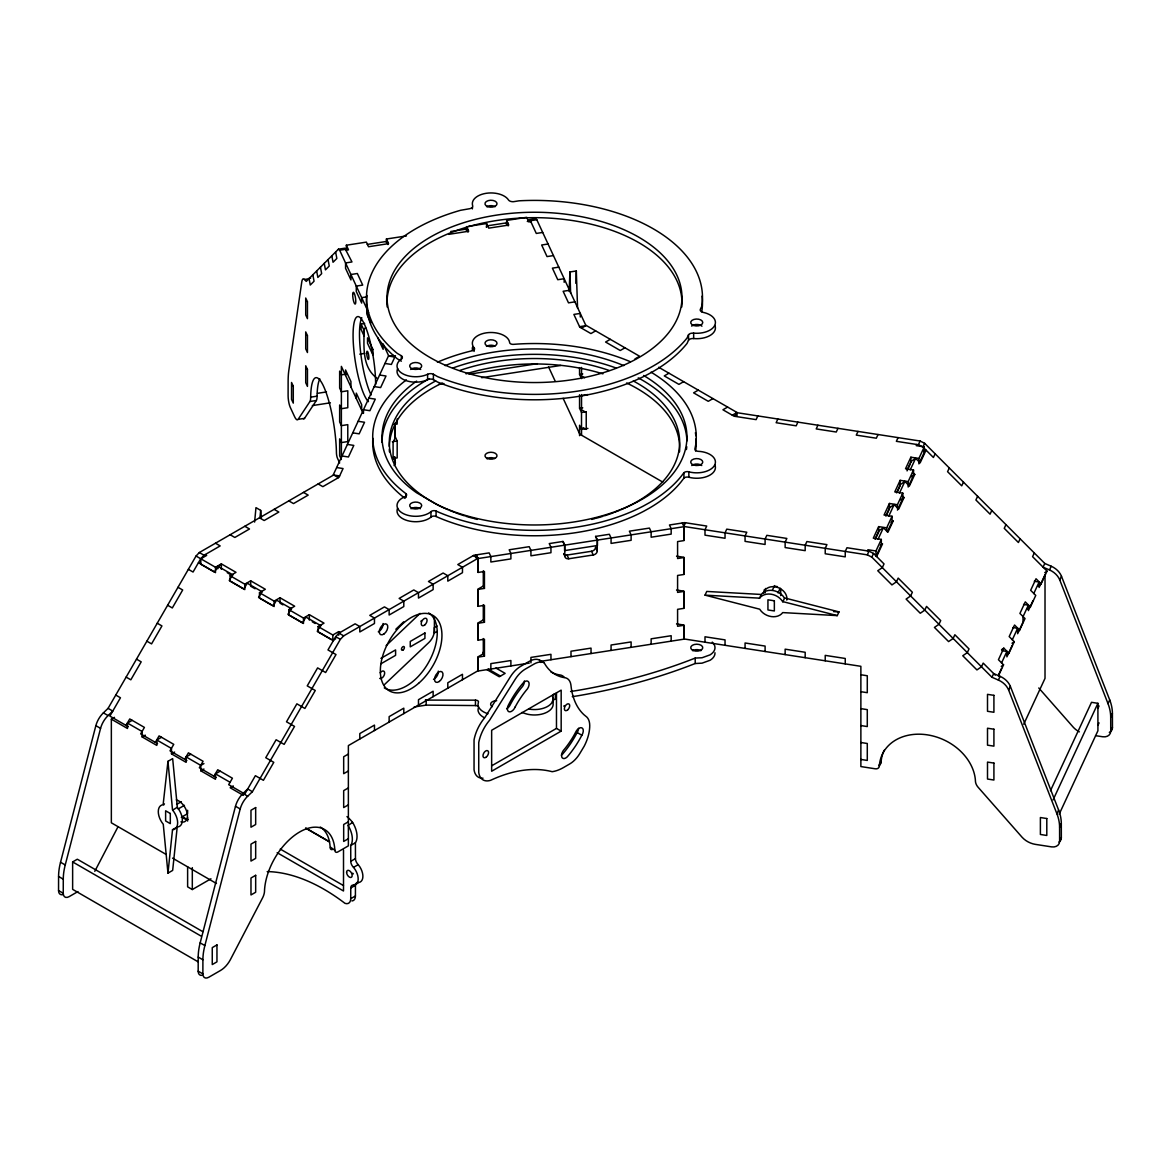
<?xml version="1.0" encoding="UTF-8"?>
<svg xmlns="http://www.w3.org/2000/svg" width="1171" height="1171" viewBox="0 0 1171 1171"><rect width="100%" height="100%" fill="white"/><g stroke="black" fill="none" stroke-linecap="round" stroke-linejoin="round"><path stroke-width="1.5" d="M114.48 717.355L111.347 719.17L111.347 822.803L166.267 854.508M343.513 850.014L343.513 890.999L277.161 852.693M476.319 558.333L476.319 554.864L478.031 558.567L478.031 572.458L484.443 571.463L484.443 588.398L478.031 589.394L478.031 606.329L484.443 605.334L484.443 622.269L478.031 623.265L478.031 640.2L484.443 639.205L484.443 656.141L478.031 657.136L478.031 671.027L529.263 663.093M682.283 522.998L683.996 526.701L683.996 540.592L677.585 541.588L677.585 558.523L683.996 557.528L683.996 574.463L677.585 575.459L677.585 592.394L683.996 591.399L683.996 608.335L677.585 609.33L677.585 626.265L683.996 625.27L683.996 639.161L540.943 661.293M62.897 894.6A8.299 4.786 -60 0 1 58.55 890.575L58.579 876.479A48.333 27.899 -60 0 1 60.541 862.251L95.861 725.654A16.965 9.792 -60 0 1 103.385 712.861L108.083 708.353L196.04 556.035L199.348 552.522L333.706 474.958L338.39 477.666M77.93 891.57L69.104 896.664A8.299 4.786 -60 0 1 63.249 893.283L63.278 879.187A48.333 27.899 -60 0 1 65.239 864.959L100.56 728.362A16.965 9.792 -60 0 1 108.083 715.569L112.782 711.075L108.083 708.353M201.807 975.355A8.299 4.786 -60 0 1 198.177 971.183L198.206 957.088A48.333 27.899 -60 0 1 200.168 942.875L235.488 806.263A16.965 9.792 -60 0 1 243.012 793.484L247.71 788.976L252.409 791.684L340.351 639.351L343.674 635.853L478.017 558.289L478.017 572.18M483.301 638.561L483.301 653.799L478.017 656.858L478.017 670.734L348.373 745.59L348.373 845.857L337.804 851.961A4.142 2.401 -60 0 1 334.877 850.263L334.818 849.604A49.811 28.763 -60 0 0 299.674 831.966A49.811 28.763 -60 0 0 264.529 890.18L264.529 890.897A11.608 6.704 -60 0 1 262.538 897.952L230.263 959.883A18.663 10.773 -60 0 1 220.499 970.481L208.745 977.273A8.299 4.786 -60 0 1 202.876 973.891L202.905 959.796A48.333 27.899 -60 0 1 204.866 945.583L240.187 808.971A16.965 9.792 -60 0 1 247.71 796.192L252.409 791.684M267.193 871.59A184.096 106.283 60 0 1 344.977 903.339A9.91 5.723 60 0 0 350.729 898.699L350.758 887.999A5.738 3.308 60 0 1 353.525 885.174L358.911 882.48A12.442 7.187 60 0 0 359.936 866.979L358.224 864.652A5.767 3.323 60 0 1 355.457 858.621L355.413 842.769A18.663 10.773 60 0 0 352.808 822.759L352.588 822.423A22.996 13.276 60 0 0 346.953 816.597M351.944 900.967A9.91 5.723 60 0 0 355.413 895.991L355.442 885.291A5.738 3.308 60 0 1 355.794 883.607M309.334 278.727L304.533 279.474A16.965 3.586 81.2 0 0 301.767 281.977L288.842 370.329A48.333 10.217 81.2 0 0 288.125 381.878L288.11 395.93A8.299 1.757 81.2 0 0 290.262 407.332L294.565 416.613A18.663 3.937 81.2 0 0 298.137 419.335L309.949 401.492A11.608 2.459 81.2 0 0 310.681 397.159L310.681 396.457A49.811 10.524 81.2 0 1 323.547 386.24A49.811 10.524 81.2 0 1 336.414 451.874L336.428 452.606A4.142 0.878 81.2 0 0 337.511 458.315L339.649 462.94M303.23 418.72A18.663 3.937 81.2 0 0 304.548 418.354L316.36 400.511A11.608 2.459 81.2 0 0 317.092 396.164L317.092 395.461A49.811 10.524 81.2 0 1 319.844 378.906M569.15 291.418L569.911 271.965L576.322 270.984L577.566 308.193M575.839 283.353L576.322 270.984M254.619 522.061L255.966 507.643L260.665 510.366L261.411 517.597M259.991 517.567L260.665 510.366M177.494 826.989A13.686 7.904 60 0 0 182.339 820.007A13.686 7.904 60 0 0 177.363 807.448L172.664 758.618L167.965 761.326L163.12 804.74A13.686 7.904 60 0 0 158.29 811.723A13.686 7.904 60 0 0 163.267 824.282L167.965 873.112L172.664 870.404L177.216 827.004L172.518 829.712L167.965 873.112M676.545 623.909L683.762 625.021L683.762 638.912L860.875 666.314L860.875 766.566L875.293 768.805A4.142 3.279 24.9 0 0 879.304 766.039L879.392 765.366A49.811 39.287 24.9 0 1 927.388 734.861A49.811 39.287 24.9 0 1 975.399 780.208L975.414 780.925A11.608 9.163 24.9 0 0 978.122 787.263L1022.21 837.382A18.663 14.725 24.9 0 0 1035.545 844.393L1051.617 846.882A8.299 6.543 24.9 0 0 1059.623 841.349L1061.336 837.646L1061.307 823.579A48.333 38.116 24.9 0 0 1058.628 810.069L1010.368 686.382A16.965 13.379 24.9 0 0 1000.093 676.355L993.681 673.574L991.954 677.277L998.38 680.058A16.965 13.379 24.9 0 1 1008.655 690.085L1056.901 813.772A48.333 38.116 24.9 0 1 1059.594 827.268L1059.623 841.349M879.304 766.039L881.104 761.662A49.811 39.287 24.9 0 1 884.222 750.245M478.383 707.708L478.002 710.036A18.663 10.773 0 0 0 483.989 717.53M688.533 334.76L687.07 337.965A167.995 96.988 0 0 1 437.471 376.579L433.402 374.222A4.538 2.62 0 0 0 427.649 374.252L427.547 374.296A18.663 10.773 0 0 1 402.487 373.593A18.663 10.773 0 0 1 401.302 359.116A4.655 2.693 0 0 0 401.375 355.75L397.408 353.466A167.995 96.988 0 0 1 460.569 210.297L469.908 208.672A4.655 2.679 0 0 0 472.586 205.481A18.663 10.773 0 0 1 486.185 193.303A18.663 10.773 0 0 1 508.492 199.948A4.728 2.737 0 0 0 513.513 201.69L519.046 200.812A167.995 96.988 0 0 1 701.766 306.304L700.258 309.525A4.538 2.62 0 0 0 703.186 312.379L703.303 312.408A18.663 10.773 0 0 1 714.778 325.304A18.663 10.773 0 0 1 693.656 333.135A4.699 2.708 0 0 0 688.533 334.76L688.533 340.19L687.07 343.381A167.995 96.988 0 0 1 437.471 381.995L433.402 379.638A4.538 2.62 0 0 0 427.649 379.667A18.663 10.773 0 0 1 405.605 380.458A18.663 10.773 0 0 1 397.657 368.631M395.461 355.647L391.377 364.444L384.966 363.449M394.246 456.836L393.09 459.31L393.09 442.36L394.817 438.671L394.817 423.419M394.1 465.619L395.461 462.691M683.762 540.343L683.762 526.452L685.474 522.764M734.876 416.334L736.588 412.631L920.113 441.028L924.651 443.311L1044.781 563.456L1051.207 566.237A16.965 13.379 24.9 0 1 1061.482 576.264L1109.727 699.951A48.333 38.116 24.9 0 1 1112.406 713.446L1112.45 727.528L1110.737 731.231A8.299 6.543 24.9 0 1 1102.716 736.764L1095.573 735.666M757.827 415.925L756.115 419.628L734.071 416.217L722.931 409.777L727.615 407.069M777.866 419.028L776.139 422.716L796.178 425.82L797.89 422.116M705.03 595.146L706.757 591.443L761.311 594.458A13.686 10.802 24.9 0 1 772.758 590.477A13.686 10.802 24.9 0 1 784.321 597.854L838.992 611.906L837.265 615.609L782.711 612.594A13.686 10.802 24.9 0 1 771.265 616.575A13.686 10.802 24.9 0 1 759.701 609.198L705.03 595.146L759.598 598.161A13.686 10.802 24.9 0 1 771.045 594.18A13.686 10.802 24.9 0 1 782.609 601.557L837.265 615.609M817.929 425.219L816.216 428.923L836.255 432.026L837.968 428.323M759.481 598.322L761.209 594.619M772.333 590.345L774.529 585.602M778.012 592.907L780.208 588.179M858.006 431.426L856.279 435.114L876.318 438.217L878.03 434.514M782.813 601.923L784.526 598.22M898.069 437.617L896.357 441.321L918.401 444.731L922.924 447.015L933.404 457.495L935.131 453.806M867.404 550.897L867.931 549.741L875.952 550.985L881.324 539.421L873.303 538.177L878.674 526.613L886.696 527.843L892.053 516.279L884.046 515.035L889.418 503.471L897.425 504.716L902.797 493.152L894.776 491.908L900.148 480.344L908.169 481.574L913.526 470.01L905.52 468.766L910.892 457.202L918.898 458.447L924.27 446.883L916.249 445.639L916.791 444.482M683.762 526.452L867.287 554.849L868.999 551.146L873.537 553.444L884.017 563.924L882.305 567.628L877.767 570.745L891.936 584.915L896.474 581.782L898.186 578.093L912.355 592.248L910.643 595.951L906.105 599.084L920.274 613.253L924.797 610.12L926.524 606.417L940.694 620.586L938.966 624.289L934.443 627.422L948.598 641.591L953.135 638.458L954.863 634.755L969.017 648.924L967.305 652.628L962.767 655.76L976.936 669.929L981.474 666.797L983.186 663.093L995.233 675.125M918.401 444.731L920.113 441.028M875.03 539.128L878.865 530.858L883.388 527.726L887.925 532.263L893.297 520.7L891.029 522.266M885.759 515.987L889.594 507.731L894.132 504.599L898.669 509.122L904.027 497.558L901.772 495.289M896.503 492.859L900.338 484.589L904.861 481.457L909.399 485.994L914.771 474.431L912.502 472.162M907.232 469.717L911.067 461.462L915.605 458.329L920.143 462.852L926.041 450.132L923.773 451.699M875.601 538.645L878.674 532.029L878.674 526.613M886.345 515.503L889.418 508.887L889.418 503.471M897.074 492.376L900.148 485.76L900.148 480.344M907.057 470.888L910.116 464.272M878.03 539.289L883.388 527.726M888.76 516.162L894.132 504.599M899.504 493.02L904.861 481.457M910.233 469.893L915.605 458.329M991.954 677.277L871.824 557.133L873.537 553.444M922.924 447.015L924.651 443.311M887.457 531.619L892.053 521.695L892.053 516.279M897.425 510.132L902.797 498.568L902.797 493.152M876.655 556.547L882.553 543.827L880.299 545.393M949.3 467.961L947.573 471.664L961.742 485.833L963.47 482.13M977.624 496.299L975.911 500.002L990.081 514.171L991.793 510.468M1005.962 524.637L1004.25 528.341L1018.419 542.51L1020.131 538.806M1034.3 552.975L1032.573 556.664L1047.035 571.126L1041.121 583.846L1037.726 586.188M1006.65 654.809L1008.919 653.242L1003.81 648.149L998.453 659.712L1003.547 664.821L998.38 675.945M1044.781 563.456L1043.068 567.159L1049.494 569.94A16.965 13.379 24.9 0 1 1059.77 579.967L1108.015 703.654A48.333 38.116 24.9 0 1 1110.694 717.15L1110.737 731.231M1001.527 663.006L1006.899 651.427L1002.098 650.695M1012.271 639.864L1017.643 628.3L1012.827 627.554M1023.571 604.426L1028.372 605.158L1023 616.736L1023 622.152L1017.643 633.716L1017.643 628.3M1033.744 593.595L1039.116 582.031L1034.3 581.284M998.585 674.789L1001.527 668.421M1012.271 645.28L1006.899 656.858L1006.899 651.427M1032.983 600.664L1028.372 610.589L1028.372 605.158M1008.919 653.242L1014.276 641.679L1009.182 636.585L1014.554 625.021L1019.648 630.115L1017.379 631.681M1019.648 630.115L1025.02 618.551L1019.926 613.443L1025.284 601.879L1030.392 606.973L1026.982 609.33M1030.392 606.973L1035.75 595.41L1030.656 590.316L1036.028 578.752L1041.121 583.846M998.38 680.058L1000.093 676.355M1049.494 569.94L1051.207 566.237M1008.655 690.085L1010.368 686.382M1059.77 579.967L1061.482 576.264M1023.747 724.22L1045.015 678.375L1045.015 574.727L1039.116 587.447L1039.116 582.031M1050.46 790.732L1091.504 702.322L1097.915 703.317L1097.915 730.763L1059.155 814.255M1053.08 799.91L1097.915 703.317M1097.915 708.396L1099.057 705.937M1056.901 813.772L1058.628 810.069M1097.915 725.332L1099.057 722.873M1108.015 703.654L1109.727 699.951M1059.594 827.268L1061.307 823.579M1110.694 717.15L1112.406 713.446M94.778 871.341L117.949 826.872M126.014 725.42L129.747 718.95L144.414 727.411L140.681 733.88L157.558 743.629M217.689 568.857L220.177 564.554M232.561 574.727L229.238 580.479L243.919 588.94L247.227 583.202L262.289 591.882M155.348 742.355L159.08 735.886L173.747 744.346L170.015 750.816L186.892 760.565M261.894 591.662L258.586 597.415L273.253 605.875L276.561 600.138L291.623 608.818M184.681 759.291L188.414 752.821L203.081 761.282L199.348 767.752L216.225 777.5M291.228 608.598L287.92 614.351L302.586 622.811L305.894 617.073L320.956 625.753M214.015 776.227L217.747 769.757L232.414 778.217L228.682 784.687L244.812 793.997L255.395 775.685L263.402 780.31L273.78 762.336L265.758 757.71L276.136 739.75L284.143 744.375L294.521 726.415L286.5 721.79L296.878 703.83L304.884 708.455L315.262 690.495L307.241 685.869L317.619 667.894L325.626 672.52L336.004 654.56L327.982 649.934L335.667 636.643L338.975 633.145L355.12 623.821L359.804 626.544L359.804 631.959L374.471 623.484L374.471 618.068L369.787 615.361L384.454 606.885L389.138 609.608L389.138 615.024L403.805 606.549L403.805 601.133L399.121 598.425L413.787 589.95L418.471 592.672L418.471 598.088L433.138 589.613L433.138 584.197L428.454 581.489L443.121 573.014L447.805 575.737L447.805 581.153L462.472 572.678L462.472 567.262L457.788 564.554L473.918 555.244L489.141 552.888L490.854 556.591L490.854 562.007L510.893 558.904L510.893 553.488L509.18 549.785L529.204 546.681L530.931 550.385L530.931 555.801L550.956 552.712L550.956 547.281L549.243 543.578L563.09 541.441L564.803 545.144L564.803 556.02A4.113 3.25 -24.9 0 0 568.769 558.757L593.258 554.966A4.142 3.279 -24.9 0 0 597.254 550.97L597.254 540.124L595.541 536.42L609.344 534.283L611.072 537.987L611.072 543.403L631.11 540.314L631.11 534.884L629.383 531.18L649.422 528.092L651.135 531.795L651.135 537.211L671.173 534.108L671.173 528.692L669.461 524.989L684.684 522.632L706.713 526.042L705.001 529.746L705.001 535.162L725.039 538.265L725.039 532.849L726.752 529.146L746.791 532.234L745.063 535.937L745.063 541.368L765.102 544.456L765.102 539.041L766.829 535.337L786.853 538.44L785.141 542.144L785.141 547.56L805.18 550.663L805.18 545.247L806.892 541.544L826.931 544.632L825.218 548.335L825.218 553.766L845.242 556.854L845.242 551.439L846.97 547.735L868.999 551.146M320.561 625.534L317.253 631.286L333.384 640.596M651.047 372.173A161.788 93.402 0 0 1 695.574 445.595L694.857 449.108A3.937 2.269 0 0 0 698.443 451.347L698.853 451.347A18.663 10.773 0 0 1 714.778 464.843A18.663 10.773 0 0 1 689.265 471.928L688.855 471.811A3.835 2.21 0 0 0 683.923 472.718L681.112 476.421A161.788 93.402 0 0 1 649.495 502.637L643.787 505.813A161.788 93.402 0 0 1 438.818 512.269L436.066 511.054A3.396 1.961 0 0 0 430.957 511.727L430.708 511.932A18.663 10.773 0 0 1 402.487 513.147A18.663 10.773 0 0 1 404.624 496.855L404.99 496.709A3.85 2.225 0 0 0 406.117 493.781L405.064 492.991A161.788 93.402 0 0 1 406.396 379.887M683.923 472.718L683.923 478.134L681.112 481.837A161.788 93.402 0 0 1 649.495 508.053L643.787 511.229A161.788 93.402 0 0 1 438.818 517.699L436.066 516.47A3.396 1.961 0 0 0 430.957 517.143L430.708 517.362A18.663 10.773 0 0 1 407.596 520.656A18.663 10.773 0 0 1 397.657 508.185M215.479 543.212L220.177 545.92L204.047 555.244L200.724 558.743L193.054 572.034L188.355 569.326M366.479 296.907L361.663 297.654L361.663 303.069L356.291 291.506L356.291 286.075L362.703 285.095L357.345 273.516L350.934 274.512L350.934 279.928L345.562 268.364L345.562 262.948L351.973 261.953L344.845 248.208L338.434 249.189L306.246 281.391L304.533 279.474M466.234 230.131L467.449 228.916L468.049 232.136M486.272 227.028L487.473 225.813L507.511 222.71L508.126 225.944M506.296 223.924L507.511 222.71M527.301 221.553L529.175 219.68L535.586 218.699L536.801 219.724L585.968 325.684L579.557 326.68M395.827 629.251L403.673 621.816M386.152 645.587L420.111 613.384M384.249 684.801L428.849 642.513A11.3 6.528 -60 0 0 434.412 630.481L434.412 617.732M911.375 476.773L914.771 474.431M900.631 499.915L904.027 497.558M1044.766 572.692L1047.035 571.126M1001.542 649.715L1003.81 648.149M1012.022 643.245L1014.276 641.679M1001.278 666.387L1003.547 664.821M581.533 328.143L586.232 325.436L639.615 356.262L634.916 358.97M595.615 330.866L590.916 333.574L579.777 327.133L573.878 314.414L580.289 313.418L580.289 317.034M196.04 556.035L215.479 567.262L221.348 563.88L236.015 572.341L230.145 575.737L230.145 581.153L244.812 589.613L244.812 584.197L230.145 575.737M610.281 339.327L605.583 342.034L620.249 350.51L624.948 347.802M244.812 584.197L250.682 580.816L265.349 589.276L259.479 592.672L259.479 598.088L272.682 605.7M259.479 592.672L274.146 601.133L280.015 597.752L294.682 606.212L288.813 609.608L288.813 615.024L303.479 623.484L303.479 618.068L288.813 609.608M668.948 373.198L664.264 375.906L678.931 384.381L683.615 381.673M303.479 618.068L309.349 614.687L324.016 623.148L318.146 626.544L318.146 631.959L331.349 639.571M698.282 390.133L693.598 392.841L708.265 401.316L712.949 398.608M111.347 719.17L127.478 728.479L127.478 723.063L132.177 720.341M127.478 723.063L142.145 731.524L142.145 736.94L145.277 735.139M318.146 626.544L332.813 635.004L338.682 631.623L340.146 632.472M142.145 736.94L156.812 745.415L156.812 739.999L161.51 737.276M335.755 638.737L332.813 640.42L332.813 635.004M732.314 415.207L737.013 412.485L737.013 415.968M156.812 739.999L171.478 748.459L171.478 753.875L174.611 752.075M171.478 753.875L186.145 762.35L186.145 756.934L190.844 754.226M380.926 658.38L395.593 649.905L395.593 655.336L380.926 663.796M437.046 625.973L434.309 627.554L434.309 632.969L437.046 631.389M186.145 756.934L200.812 765.395L203.944 763.594M200.812 765.395L200.812 770.811L203.944 769.01M200.812 770.811L215.479 779.286L215.479 773.87L220.177 771.162M198.148 961.83L72.631 889.36L72.631 861.929L77.33 859.221L202.846 931.692M176.616 804.433L181.329 801.711M172.518 829.712L172.81 829.697A13.686 7.904 60 0 0 177.641 822.715A13.686 7.904 60 0 0 172.664 810.171L177.216 807.287M178.168 808.956L184.447 805.326M233.278 785.946L230.145 787.746L243.348 795.372M181.315 817.299L187.594 813.669L187.623 810.273M348.373 754.051L343.674 756.759L343.674 773.694L348.373 770.986M348.373 787.922L343.674 790.63L343.674 807.566L348.373 804.858M187.623 866.73L187.623 886.842L192.307 889.55L210.941 878.792M348.373 821.793L343.674 824.501L343.674 841.437L348.373 838.729M352.588 822.423L348.109 825.467A18.663 10.773 60 0 1 350.729 845.491L350.758 861.329A5.767 3.323 60 0 0 353.525 867.374L355.237 869.702A12.442 7.187 60 0 1 354.213 885.188L353.525 885.174M350.729 845.491L355.413 842.769M491.688 765.805L556.474 728.406L561.172 731.114L561.172 690.129L491.644 730.265L491.644 771.25L561.172 731.114M350.758 861.329L355.457 858.621M353.525 867.374L358.224 864.652M350.758 887.999L355.442 885.291M350.729 898.699L355.413 895.991M427.547 379.726L427.649 374.252M425.336 700.097L475.455 700.156A2.913 1.683 0 0 1 478.383 702.293L478.002 704.62A18.663 10.773 0 0 0 487.97 713.739M478.31 706.669A2.913 1.683 0 0 0 475.455 705.571L426.171 705.118L414.153 706.977M346.353 250.638L346.353 245.222L366.391 242.119L368.528 246.744L388.567 243.641L386.415 239.016L406.454 235.927M468.224 226.369L486.594 223.529L488.746 228.155L508.785 225.052L506.633 220.426L526.672 217.323L528.809 221.948L530.814 221.641M367.27 244.417L387.308 241.314L387.908 244.534M450.747 231.492L467.449 228.916M344.011 249.042L347.406 248.515M338.434 249.189L339.649 250.228L346.06 249.233M529.175 219.68L530.39 220.719L536.801 219.724M346.499 250.155L348.504 249.847L346.353 245.222M448.669 234.346L468.707 231.243L466.556 226.618L466.556 230.233M542.7 232.444L536.289 233.439L530.39 220.719M548.072 244.022L541.661 245.002L547.033 256.581L553.444 255.585M558.816 267.149L552.405 268.144L557.762 279.708L564.173 278.713L564.173 282.328M569.545 290.291L563.134 291.272L568.506 302.85L574.917 301.855M361.078 323.986L364.079 330.456L364.079 335.887L361.078 329.402L361.078 323.986L364.664 323.43M359.76 354.154L364.767 353.379M393.632 355.442L388.831 356.174L383.137 343.923L383.137 349.339L377.765 337.775M346.177 374.091L341.376 374.837L339.649 371.134L339.649 388.069L341.376 391.773L347.787 390.777L347.787 407.713L341.376 408.708L339.649 405.005L339.649 421.941L341.376 425.644L347.787 424.649L347.787 441.584L341.376 442.579L339.649 438.876L339.649 455.812L341.376 459.515M317.473 393.324L326.504 391.934M310.681 397.159L317.092 396.164M469.117 374.222L537.401 363.654M309.949 401.492L316.36 400.511M438.583 384.366L443.97 383.532M481.705 377.691L560.763 365.454M312.335 405.59L330.398 402.795M579.557 367.665L579.557 374.427L582.763 373.93M298.137 419.335L304.548 418.354M393.968 424.546L397.174 424.048L397.174 418.969M581.504 395.535L587.915 394.539M579.557 394.759L579.557 408.298L582.763 407.815M392.358 441.73L397.174 440.984L397.174 457.92L393.968 458.417M579.557 408.298L581.504 412.47L586.305 411.724M579.557 435.656L579.557 425.234L581.504 429.406L587.915 428.41M478.031 558.567L683.996 526.701M563.91 554.234A4.113 3.25 -24.9 0 0 567.057 555.054L591.531 551.263A4.142 3.279 -24.9 0 0 595.541 547.267L597.254 550.97M570.584 691.505L577.362 690.451A419.086 241.958 0 0 0 695.208 658.073L702.044 657.751L710.065 654.867A18.253 10.539 0 0 0 714.208 644.606L712.246 642.103M572.282 696.657L577.362 695.881A419.086 241.958 0 0 0 695.208 663.503L702.044 663.167L710.065 660.283A18.253 10.539 0 0 0 714.983 652.745M521.842 712.48L524.784 713.417A18.677 10.788 0 0 0 553.151 704.43L552.683 696.569A3.733 2.152 0 0 1 555.376 693.832L556.269 693.715M552.683 702A3.733 2.152 0 0 1 555.376 699.248L556.269 699.146M833.547 611.584L838.992 611.906M394.817 357.038L388.406 356.043L333.208 474.958L339.619 475.953M379.594 375.013L386.006 376.008L380.634 387.572L374.222 386.576M368.865 398.155L375.276 399.135L369.904 410.714L363.493 409.718L363.493 413.334M358.121 421.282L364.532 422.277L359.16 433.841L352.749 432.846M347.392 444.424L353.803 445.404L348.431 456.983L342.02 455.987M336.648 467.551L343.059 468.546L338.975 477.329L322.845 486.653L318.146 483.945M676.545 556.166L683.762 557.279L683.762 574.214M774.28 586.159L777.485 586.642M676.545 590.038L683.762 591.15L683.762 608.086M860.875 674.759L867.287 675.755L867.287 692.69L860.875 691.695M860.875 708.631L867.287 709.626L867.287 726.562L860.875 725.566M860.875 742.516L867.287 743.497L867.287 760.433L860.875 759.452M683.923 478.134A3.835 2.21 0 0 1 688.855 477.241L689.265 477.344A18.663 10.773 0 0 0 708.689 475.763A18.663 10.773 0 0 0 714.925 465.019M867.287 554.849L871.824 557.133M658.688 367.27L737.013 412.485M584.666 377.721L581.533 375.906L581.533 367.445M583.099 427.62L586.232 429.42L586.232 412.485L581.533 409.777L581.533 394.539M662.786 482.101L579.777 434.178L563.134 398.316M401.375 361.166L397.408 358.882A167.995 96.988 0 0 1 366.977 295.429M473.333 555.581L478.017 558.289M303.479 492.406L308.178 495.113L293.511 503.589L288.813 500.881M480.33 777.983A21.62 12.486 -60 0 1 474.05 769.742L474.05 739.896A30.373 17.536 -60 0 1 484.882 717.516L510.439 676.706A21.927 12.661 -60 0 1 520.685 666.328L529.19 661.425A21.795 12.588 -60 0 1 539.421 659.976L544.12 662.684A79.584 45.947 -60 0 0 563.192 677.424L565.33 677.775A18.897 10.92 -60 0 1 570.906 684.903L571.316 688.285A91.689 52.944 -60 0 0 584.124 714.866L585.69 716.154A21.019 12.134 -60 0 1 589.73 725.478A32.817 18.956 -60 0 1 584.212 746.176L579.865 753.436A20.727 11.959 -60 0 1 569.765 763.916L563.471 767.561A44.981 25.967 -60 0 1 552.156 771.689A176.923 102.14 -60 0 0 490.649 780.296A21.62 12.486 -60 0 1 478.734 772.45L478.734 742.604A30.373 17.536 -60 0 1 489.58 720.224L515.138 679.414A21.927 12.661 -60 0 1 525.369 669.051L533.888 664.133A21.795 12.588 -60 0 1 544.12 662.684M274.146 509.341L278.844 512.049L264.178 520.524L259.479 517.816M495.889 668.026L505.14 673.369L499.285 676.765L486.931 669.622M244.812 526.277L249.511 528.985L234.844 537.46L230.145 534.752M488.161 668.992L500.515 676.121M578.591 728.333A6.016 3.469 -60 0 1 577.142 732.534L581.841 735.242A65.664 37.911 -60 0 1 576.659 744.229A43.781 25.279 -60 0 1 574.361 747.669A65.664 37.911 -60 0 1 568.169 755.778A6.016 3.469 -60 0 1 562.27 757.857L561.773 756.993A6.016 3.469 -60 0 1 564.422 749.22A58.916 34.018 -60 0 0 569.779 742.033L571.77 738.989A58.916 34.018 -60 0 0 575.415 732.68L575.517 732.446A6.016 3.469 -60 0 1 581.855 727.85A6.016 3.469 -60 0 1 581.841 735.242M205.218 554.556L206.681 555.405L200.812 558.801L200.812 564.217L214.015 571.829M199.348 552.522L204.047 555.244M338.975 633.145L343.674 635.853M232.956 574.946L217.894 566.266L214.571 572.004L198.441 562.695M227.218 572.678L230.145 574.375M255.088 588.764L250.682 586.232L250.682 580.816M282.958 604.865L280.015 603.167L280.015 597.752M312.291 621.801L315.219 623.484M335.667 636.643L340.351 639.351M177.992 587.286L182.676 589.994L172.313 607.954L167.614 605.246M157.251 623.221L161.935 625.929L151.571 643.889L146.873 641.181M136.509 659.141L141.193 661.849L130.83 679.809L126.131 677.101M115.768 695.062L120.452 697.77L109.869 716.096L128.225 726.693M215.479 773.87L230.145 782.33M306.026 828.175L329.563 841.759M305.602 828.131L329.3 841.817M103.385 712.861L108.083 715.569M243.012 793.484L247.71 796.192M320.283 827.033A49.811 28.763 -60 0 1 330.12 846.896L334.877 850.263M95.861 725.654L100.56 728.362M235.488 806.263L240.187 808.971M280.264 849.077L343.469 885.554M172.547 858.138L216.474 883.505M72.631 861.929L201.295 936.215M60.541 862.251L65.239 864.959M200.168 942.875L204.866 945.583M58.579 876.479L63.278 879.187M198.206 957.088L202.905 959.796M58.55 890.575L63.249 893.283M198.177 971.183L202.876 973.891M1038.765 687.977L1073.309 727.25A18.663 14.725 24.9 0 0 1079.355 731.86M376.901 378.145C362.556 367.592 363.844 348.475 364.049 332.842A11.373 2.401 81.2 0 1 366.084 328.392M474.079 351.417L473.889 347.567A18.663 10.773 0 0 1 486.185 332.857A18.663 10.773 0 0 1 509.546 342.064L509.59 342.327A3.396 1.961 0 0 0 513.41 344.362L517.743 344.04A161.788 93.402 0 0 1 630.144 361.619M579.557 374.427L581.504 378.599M548.57 366.918L555.083 380.956M595.732 536.391L597.444 540.094L597.444 545.51L564.583 550.604L564.583 545.174L562.87 541.47M591.531 551.263L593.258 554.966M567.057 555.054L568.769 558.757M563.661 553.546L564.803 556.02M339.649 250.228L368.572 312.525M370.87 322.903L367.035 314.633L367.035 309.217M483.301 585.939L484.443 588.398M483.301 619.81L484.443 622.269M397.174 440.984L395.242 436.812L395.242 423.273M482.73 652.437L484.443 656.141M363.2 413.407L341.376 366.377L341.376 457.817M552.683 696.569L553.151 699.014A18.677 10.788 0 0 1 529.248 709.128M335.623 251.999L336.838 258.454L333.047 262.245L331.832 255.805M328.041 259.596L329.256 266.051L325.45 269.842L324.235 263.387M320.444 267.193L321.659 273.633L317.868 277.439L316.653 270.984M312.847 274.775L314.062 281.23L310.271 285.021L309.056 278.581M167.965 761.326L172.518 809.995M569.911 271.965L570.628 293.233M924.27 446.883L924.27 452.299L918.898 463.862L918.898 458.447M913.526 470.01L913.526 475.426L908.169 487.004L908.169 481.574M910.892 457.202L910.892 462.618M897.425 504.716L897.425 508.331M886.696 527.843L886.696 531.458M881.324 539.421L881.324 544.837L875.952 556.401L875.952 550.985M845.242 663.898L845.242 658.468L825.218 655.379L825.218 660.795M805.18 657.692L805.18 652.276L785.141 649.173L785.141 654.589M780.691 588.837L780.691 595.615M765.102 651.5L765.102 646.07L745.063 642.981L745.063 648.397M725.039 645.294L725.039 639.878L705.001 636.775L705.001 642.191M695.208 658.073L695.208 663.503M693.656 333.135L693.656 338.551A4.699 2.708 0 0 0 688.533 340.19M688.855 471.811L688.855 477.241M671.173 641.137L671.173 635.721L651.135 638.824L651.135 644.24M631.11 647.343L631.11 641.928L611.072 645.016L611.072 650.447M591.033 653.535L591.033 648.119L570.994 651.222L570.994 656.638M581.533 428.454L581.533 435.392M581.504 412.47L581.504 429.406M556.474 692.764L556.474 728.406M555.376 693.832L555.376 699.248M550.956 659.741L550.956 654.326L530.931 657.414L530.931 662.845M510.893 665.933L510.893 660.517L490.854 663.62L490.854 669.036M506.633 220.426L506.633 224.042M486.594 223.529L486.594 227.13M483.301 570.819L483.301 586.056L478.017 589.115L478.017 606.051M483.301 604.69L483.301 619.927L478.017 622.987L478.017 639.922M475.455 700.156L475.455 705.571M462.472 679.722L462.472 674.291L447.805 682.766L447.805 688.182M436.066 511.054L436.066 516.47M433.402 374.222L433.402 379.638M433.138 696.657L433.138 691.227L418.471 699.702L418.471 705.118M430.957 511.727L430.957 517.143M426.171 699.702L426.171 705.118M406.117 493.781L406.117 497.397M403.805 713.593L403.805 708.162L389.138 716.637L389.138 722.053M401.375 355.75L401.375 359.365M395.242 457.232L395.242 464.17M394.817 457.334L394.817 464.287M386.415 239.016L386.415 242.631M374.471 730.528L374.471 725.098L359.804 733.573L359.804 738.989M361.663 410.099L361.663 404.683L356.291 393.119L356.291 398.535M350.934 386.972L350.934 381.556L345.562 369.977L345.562 375.408M338.682 631.623L338.682 635.224M309.349 614.687L309.349 620.103M274.146 601.133L274.146 606.549M221.348 563.88L221.348 569.296M215.479 567.262L215.479 572.678M192.307 867.623L192.307 889.55M187.623 817.387L187.623 821.047M506.633 708.748A6.016 3.469 -60 0 0 510.439 704.371L510.556 704.152A58.916 34.018 -60 0 1 514.186 697.843L516.177 694.798A58.916 34.018 -60 0 1 521.549 687.597A6.016 3.469 -60 0 0 524.403 680.966M577.142 732.534A65.664 37.911 -60 0 1 571.96 741.521A43.781 25.279 -60 0 1 569.677 744.961A65.664 37.911 -60 0 1 563.471 753.07A6.016 3.469 -60 0 1 561.392 755.105M550.868 671.891A79.584 45.947 -60 0 0 558.508 674.716L560.646 675.067A18.897 10.92 -60 0 1 564.349 677.438M540.929 662.493A79.584 45.947 -60 0 1 539.421 659.976M483.023 778.188A21.62 12.486 -60 0 1 481.632 778.188M564.232 705.615A3.776 2.181 -60 0 1 563.822 706.23M353.364 873.888A3.937 2.269 60 0 1 352.691 873.171M356.482 882.788A5.738 3.308 60 0 1 358.209 882.466M163.779 804.931A13.686 7.904 60 0 1 164.438 803.862M187.77 819.466A13.686 7.904 60 0 1 182.764 816.582M764.707 592.643A13.686 10.802 24.9 0 1 764.268 589.686M380.165 672.798A4.142 2.401 -60 0 1 384.059 671.378A4.142 2.401 -60 0 1 383.678 676.15A4.142 2.401 -60 0 1 379.711 678.404M421.516 620.484A4.142 2.401 -60 0 1 420.916 621.377M389.46 451.904A145.189 83.829 0 0 1 389.299 449.152M389.299 446.414A145.189 83.829 0 0 1 442.375 382.99M466.029 373.856A145.189 83.829 0 0 1 602.919 373.856M626.587 382.99A145.189 83.829 0 0 1 679.502 451.904M411.006 508.77A6.016 3.469 0 0 1 420.345 508.741M691.739 465.546A6.016 3.469 0 0 1 701.751 465.546M486.477 346.396A6.016 3.469 0 0 1 494.967 346.074M633.291 380.956A145.189 83.829 0 0 1 620.967 509.692M619.532 510.307A145.189 83.829 0 0 1 615.141 512.064M613.663 512.635A145.189 83.829 0 0 1 604.485 515.811M602.919 516.294A145.189 83.829 0 0 1 596.551 518.153M594.941 518.577A145.189 83.829 0 0 1 591.692 519.412M477.27 519.412A145.189 83.829 0 0 1 474.021 518.577M472.396 518.153A145.189 83.829 0 0 1 466.029 516.294M464.463 515.811A145.189 83.829 0 0 1 455.299 512.635M453.806 512.064A145.189 83.829 0 0 1 449.43 510.307M447.981 509.692A145.189 83.829 0 0 1 435.656 380.956M459.837 370.46A145.189 83.829 0 0 1 609.125 370.46M692.5 650.637A6.016 3.469 0 0 1 701.005 650.637M492.406 706.655A6.016 3.469 0 0 1 491.103 702.863A6.016 3.469 0 0 1 496.665 700.726M763.536 593.082A12.237 9.646 24.9 0 1 777.149 587.286A12.237 9.646 24.9 0 1 786.81 600.094M1061.336 837.646A8.299 6.543 24.9 0 1 1058.994 842.081M881.031 762.336A4.142 3.279 24.9 0 1 879.026 764.956M765.146 592.775A12.237 9.646 24.9 0 1 765.527 588.471M187.96 819.378A12.237 7.07 60 0 1 182.237 817.402M176.309 799.939A12.237 7.07 60 0 1 187.155 813.098A12.237 7.07 60 0 1 180.919 821.866M371.105 394.978A43.561 9.207 81.2 0 1 360.727 353.247A43.561 9.207 81.2 0 1 361.824 317.722M309.246 278.069A16.965 3.586 81.2 0 1 310.622 278.171M368.47 401.653A43.561 9.207 81.2 0 1 353.408 344.669A43.561 9.207 81.2 0 1 363.083 321.586A43.561 9.207 81.2 0 1 375.613 384.586M1112.45 727.528A8.299 6.543 24.9 0 1 1109.318 732.417M428.615 612.931A43.561 25.147 -60 0 1 427.839 663.664A43.561 25.147 -60 0 1 384.278 687.904M383.049 623.528A6.016 3.469 -60 0 1 378.292 631.813M438.276 671.115A6.016 3.469 -60 0 1 433.519 679.4M332.359 849.561A4.142 2.401 -60 0 1 330.178 847.555M714.925 325.479A18.663 10.773 0 0 1 693.656 338.551M410.684 369.465A6.016 3.469 0 0 1 420.696 369.465M691.637 326.08A6.016 3.469 0 0 1 701.956 326.182M472.337 208.921A18.663 10.773 0 0 1 472.528 207.604M486.682 206.711A6.016 3.469 0 0 1 495.187 206.638M387.177 306.992A147.473 85.146 0 0 1 534.474 217.674A147.473 85.146 0 0 1 681.771 306.992M702.073 296.146A167.995 96.988 0 0 1 701.766 311.735M686.748 446.693A152.45 88.015 0 0 1 686.426 449.562M382.024 442.375A152.45 88.015 0 0 1 421.516 383.254L426.683 380.136A152.45 88.015 0 0 1 429.362 378.614M452.914 368.001A152.45 88.015 0 0 1 616.048 368.001M638.239 377.882A152.45 88.015 0 0 1 686.909 440.925M696.145 438.803A161.788 93.402 0 0 1 695.574 451.011M405.064 498.422A161.788 93.402 0 0 1 372.846 438.291M695.398 432.714A161.788 93.402 0 0 1 695.867 435.758M472.586 350.451A18.663 10.773 0 0 1 472.528 347.158M437.398 362.22A161.788 93.402 0 0 1 471.752 350.846L472.484 350.671A3.425 1.976 0 0 0 474.079 347.802M643.596 375.481A152.45 88.015 0 0 1 642.279 499.183L636.863 502.169A152.45 88.015 0 0 1 437.764 504.994L416.627 492.786A152.45 88.015 0 0 1 416.627 381.117M445.17 365.615A152.45 88.015 0 0 1 623.792 365.615M486.741 458.681A6.016 3.469 0 0 1 494.821 458.447M515.24 706.86L515.138 707.079A6.016 3.469 -60 0 1 508.8 711.69A6.016 3.469 -60 0 1 508.814 704.298A65.664 37.911 -60 0 1 513.996 695.311A43.781 25.279 -60 0 1 516.294 691.871A65.664 37.911 -60 0 1 522.486 683.747A6.016 3.469 -60 0 1 528.384 681.683L528.882 682.547A6.016 3.469 -60 0 1 526.233 690.305A58.916 34.018 -60 0 0 520.875 697.506L518.885 700.551A58.916 34.018 -60 0 0 515.24 706.86M424.927 632.969L410.26 641.445L410.26 646.86L424.927 638.4L424.927 632.969M255.673 807.566L250.975 810.273L250.975 827.209L255.673 824.501L255.673 807.566M255.673 841.437L250.975 844.145L250.975 861.08L255.673 858.372L255.673 841.437M255.673 875.308L250.975 878.016L250.975 894.951L255.673 892.243L255.673 875.308M216.957 944.909L212.258 947.632L212.258 964.567L216.957 961.845L216.957 944.909M774.353 600.796L767.942 599.801L767.942 609.959L774.353 610.955L774.353 600.796M993.916 695.34L987.504 694.359L987.504 711.295L993.916 712.275L993.916 695.34M993.916 729.211L987.504 728.23L987.504 745.166L993.916 746.147L993.916 729.211M993.916 763.082L987.504 762.101L987.504 779.037L993.916 780.032L993.916 763.082M1046.801 818.529L1040.39 817.534L1040.39 834.469L1046.801 835.465L1046.801 818.529M170.307 813.494L165.623 810.786L165.623 820.944L170.307 823.652L170.307 813.494M372.89 349.426L367.518 337.863L367.518 343.279L372.89 354.857L372.89 349.426M307.446 301.723L305.719 298.019L305.719 314.955L307.446 318.658L307.446 301.723M307.446 335.594L305.719 331.905L305.719 348.841L307.446 352.53L307.446 335.594M307.446 369.465L305.719 365.776L305.719 382.712L307.446 386.401L307.446 369.465M293.277 386.181L291.55 382.478L291.55 399.413L293.277 403.117L293.277 386.181M567.73 709.816A3.776 2.181 -60 0 0 568.916 703.961A3.776 2.181 -60 0 0 564.451 707.928A3.776 2.181 -60 0 0 567.73 709.816M486.404 756.934A3.937 2.269 -60 0 0 487.824 750.787A3.937 2.269 -60 0 0 483.111 754.739A3.937 2.269 -60 0 0 486.404 756.934M346.601 872.293A3.937 2.269 60 0 0 350.773 877.489A3.937 2.269 60 0 0 350.773 871.927A3.937 2.269 60 0 0 346.601 872.293M366.728 353.144A4.142 0.878 81.2 0 0 368.367 359.438A4.142 0.878 81.2 0 0 368.309 353.422A4.142 0.878 81.2 0 0 366.728 353.144M403.307 649.803A2.079 1.2 -60 0 0 403.966 646.582A2.079 1.2 -60 0 0 401.507 648.763A2.079 1.2 -60 0 0 403.307 649.803M424.897 624.831A4.142 2.401 -60 0 0 426.215 618.405A4.142 2.401 -60 0 0 421.311 622.752A4.142 2.401 -60 0 0 424.897 624.831M693.247 650.49A6.016 3.469 0 0 0 702.732 648.002A6.016 3.469 0 0 0 694.271 644.504A6.016 3.469 0 0 0 693.247 650.49M352.705 294.199A6.016 1.273 81.2 0 0 354.842 303.977A6.016 1.273 81.2 0 0 355.179 296.278A6.016 1.273 81.2 0 0 352.705 294.199M418.574 683.352A43.561 25.147 -60 0 0 433.314 615.639A43.561 25.147 -60 0 0 381.541 660.4A43.561 25.147 -60 0 0 418.574 683.352M384.103 633.877A6.016 3.469 -60 0 0 386.898 624.392A6.016 3.469 -60 0 0 379.594 629.749A6.016 3.469 -60 0 0 384.103 633.877M439.315 681.463A6.016 3.469 -60 0 0 442.111 671.978A6.016 3.469 -60 0 0 434.822 677.321A6.016 3.469 -60 0 0 439.315 681.463M460.745 371.134A147.473 85.146 0 0 0 681.961 297.39A147.473 85.146 0 0 0 460.745 223.661A147.473 85.146 0 0 0 460.745 371.134M693.656 325.479A6.016 3.469 0 0 0 702.761 322.552A6.016 3.469 0 0 0 693.817 319.463A6.016 3.469 0 0 0 693.656 325.479M487.824 206.667A6.016 3.469 0 0 0 497.016 203.827A6.016 3.469 0 0 0 488.161 200.651A6.016 3.469 0 0 0 487.824 206.667M412.69 368.982A6.016 3.469 0 0 0 421.706 365.981A6.016 3.469 0 0 0 412.69 362.966A6.016 3.469 0 0 0 412.69 368.982M412.69 508.536A6.016 3.469 0 0 0 421.706 505.535A6.016 3.469 0 0 0 412.69 502.52A6.016 3.469 0 0 0 412.69 508.536M693.656 465.033A6.016 3.469 0 0 0 702.761 462.106A6.016 3.469 0 0 0 693.817 459.017A6.016 3.469 0 0 0 693.656 465.033M487.824 346.206A6.016 3.469 0 0 0 497.016 343.381A6.016 3.469 0 0 0 488.161 340.205A6.016 3.469 0 0 0 487.824 346.206M487.502 458.549A6.016 3.469 0 0 0 496.987 456.061A6.016 3.469 0 0 0 488.512 452.562A6.016 3.469 0 0 0 487.502 458.549"/></g></svg>
